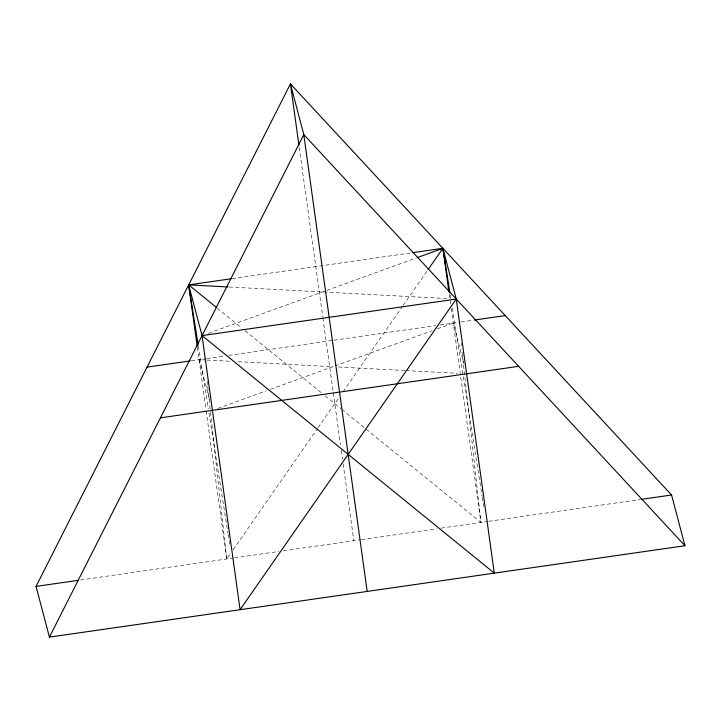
<?xml version="1.0" encoding="UTF-8"?>
<svg xmlns="http://www.w3.org/2000/svg" width="721" height="721" viewBox="0 0 721 721"><rect width="100%" height="100%" fill="white"/><g stroke="black" fill="none" stroke-linecap="round" stroke-linejoin="round"><path stroke-width="0.54" stroke-dasharray="3.6 2.7" d="M206.152 410.862L226.709 558.973L230.567 553.431M233.144 549.735L317.42 428.616M318.069 427.688L338.627 398.154M343.088 391.728L402.507 306.344M403.156 305.425L427.508 270.429M208.387 333.309L416.477 257.902M217.706 408.447L266.292 390.836M270.519 389.304L332.841 366.719L237.272 361.663M334.95 365.953L432.131 330.732M437.413 328.821L453.257 323.08L464.108 364.222M232.153 278.63L410.546 252.981M191.299 360.752L205.647 358.688M206.747 358.535L224.357 356.003M228.755 355.363L332.823 340.402M333.931 340.24L435.646 325.613M440.053 324.982L459.899 322.125M460.998 321.963L473.174 320.214M80.644 579.981L233.379 558.018M234.487 557.856L278.955 551.466M283.407 550.826L360.446 539.741M361.554 539.587L436.764 528.772M441.18 528.133L487.603 521.454M488.721 521.292L640.356 499.491M229.152 287.03L448.39 298.638M205.791 359.995L199.05 359.635L209.901 400.786M206.918 360.058L230.531 361.302M338.464 367.016L404.796 370.531M405.923 370.585L457.637 373.325M217.264 308.119L241.517 327.839M244.987 330.66L321.683 392.999M325.18 395.838L340.88 408.6M341.754 409.312L480.916 522.419L461.882 350M450.246 294.835L451.121 300.369M452.346 308.119L482.142 496.39M482.322 497.499L483.025 501.951M483.205 503.06L483.908 507.512M198.311 345.792L208.279 408.726M208.973 413.142L227.935 532.945M228.106 534.063L228.99 539.623M229.17 540.732L229.873 545.184M449.228 294.069L450.625 304.109M451.247 308.579L480.916 522.419M299.233 147.39L322.747 316.816M322.9 317.925L340.519 444.875M341.285 450.445L342.529 459.358M343.142 463.819L353.813 540.696M197.347 347.369L205.999 409.753M461.152 343.358L461.395 345.566M207.062 381.021L207.549 385.456M207.675 386.564L210.361 410.871M210.478 411.979L226.709 558.973"/><path stroke-width="1.08" d="M36.05 586.398L290.428 83.879L671.575 495.003L684.95 545.725L49.425 637.121L36.05 586.398L78.418 580.306M49.425 637.121L303.802 134.602L290.428 83.879L298.927 145.155M428.148 269.51L442.883 248.33L456.258 299.053L494.291 573.141L202.051 335.607L188.677 284.885L231.044 278.793M417.531 257.514L442.883 248.33L449.895 292.618M412.782 252.656L442.883 248.33L448.922 291.843M147.048 367.115L190.2 360.915M474.274 320.052L505.259 315.6M160.422 417.838L518.633 366.322M641.474 499.329L671.575 495.003M228.025 286.967L188.677 284.885L197.194 346.251M216.399 307.416L188.677 284.885L198.14 344.683M684.95 545.725L303.802 134.602L367.187 591.418M456.258 299.053L240.084 609.705L202.051 335.607L456.258 299.053"/></g></svg>
